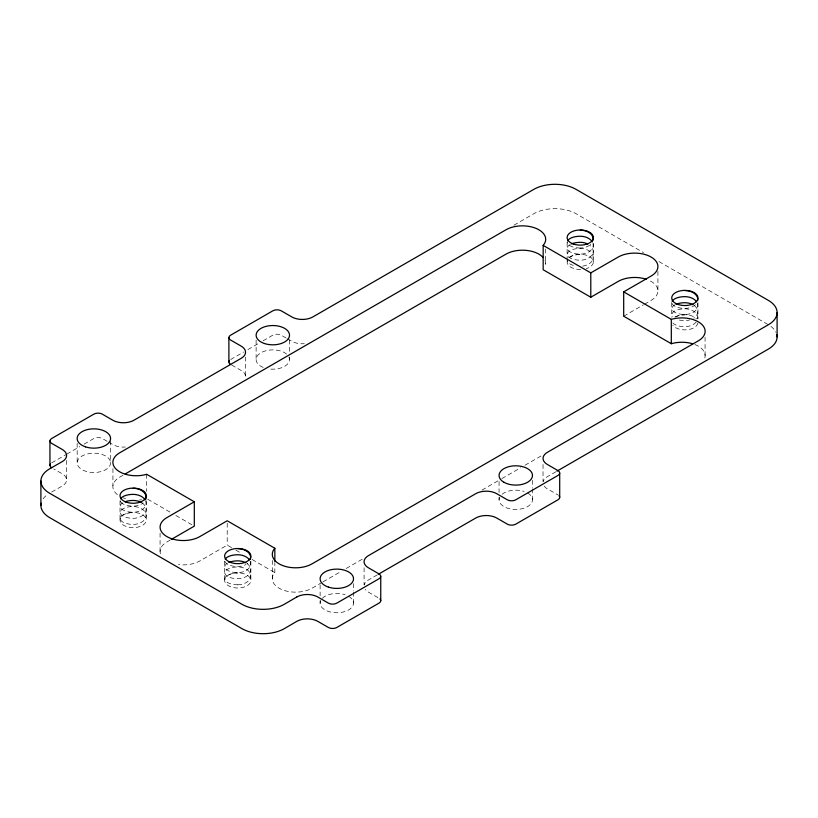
<?xml version="1.0" encoding="UTF-8"?>
<svg xmlns="http://www.w3.org/2000/svg" width="818" height="818" viewBox="0 0 818 818"><rect width="100%" height="100%" fill="white"/><g stroke="black" fill="none" stroke-linecap="round" stroke-linejoin="round"><path stroke-width="0.61" stroke-dasharray="4.09 3.07" d="M51.687 462.855L65.747 454.736M66.831 454.113L79.806 446.618M84.131 444.123L93.865 438.499A5.961 3.446 0 0 1 102.301 438.499L107.577 441.546M230.635 359.531L243.611 352.037M247.946 349.542L258.754 343.304M263.079 340.799L272.813 335.186A5.961 3.446 0 0 1 281.249 335.186L286.525 338.223M513.96 225.185L533.847 213.702A29.826 17.219 0 0 1 576.025 213.702L643.459 252.629M122.986 475.258L119.673 477.17A23.262 13.436 0 0 0 119.039 495.79M170.185 540.064L166.892 541.966A23.262 13.436 0 0 0 160.87 554.931M231.535 547.631L227.21 545.125L199.786 560.954A23.262 13.436 0 0 1 178.498 564.594M623.694 316.218L643.429 304.828M644.533 304.194L651.108 300.39A23.262 13.436 0 0 0 648.326 280.032M321.944 582.477L312.016 588.214A23.262 13.436 0 0 1 281.883 589.584A23.262 13.436 0 0 1 274.838 572.62L274.838 562.876M323.049 581.843L340.707 571.649M346.229 568.459L362.783 558.899M481.986 490.084L500.749 479.246M501.853 478.612L520.616 467.773M525.033 465.227L541.588 455.667M377.292 574.88L368.448 579.982A14.908 8.609 0 0 0 364.214 584.952M555.933 471.741L547.406 476.669A14.908 8.609 0 0 0 543.162 481.628M51.677 492.017L62.229 485.984A14.908 8.609 0 0 0 62.229 473.806L53.794 468.939M658.93 261.566L768.368 324.746M287.578 338.836L291.801 341.27A14.908 8.609 0 0 0 304.286 343.713M231.688 365.012L241.187 370.493A14.908 8.609 0 0 1 245.042 378.806M108.63 442.149L112.843 444.583A14.908 8.609 0 0 0 125.338 447.037M377.947 597.641L368.448 592.16A14.908 8.609 0 0 1 365.217 589.369M147.772 499.256L171.576 513.009M175.911 515.514L192.138 524.88M235.87 550.125L241.279 553.254M252.108 559.502L274.838 572.62M705.065 337.261L705.065 356.74M697.969 302.588L697.969 318.897M671.731 302.588L671.731 317.2M657.928 271.412L657.928 290.891M593.367 243.416L593.367 262.159M567.13 242.2L567.13 261.678M545.698 249.02L545.698 263.631M543.029 464.491L543.029 481.536M532.467 480.319L532.467 487.62M532.467 488.847L532.467 499.798M499.062 481.536L499.062 492.497M499.062 497.364L499.062 499.798M364.082 567.804L364.082 584.85M353.519 583.633L353.519 590.944M353.519 592.16L353.519 603.122M320.114 584.85L320.114 595.811M320.114 600.678L320.114 603.122M289.521 340.053L289.521 352.231M289.521 357.098L289.521 359.531M272.302 560.453L272.302 578.715M256.116 340.053L256.116 359.531M250.87 561.189L250.87 580.678A13.119 7.577 0 0 1 230.84 586.874A13.119 7.577 0 0 1 231.555 573.755A13.119 7.577 0 0 1 250.87 580.678M245.553 357.098L245.553 376.577M227.21 523.213L227.21 545.125M224.633 561.189L224.633 580.678M160.072 533.193L160.072 551.455M146.688 474.287L146.688 491.332M146.269 500.8L146.269 520.279A13.119 7.577 0 0 1 126.228 526.485A13.119 7.577 0 0 1 126.943 513.367A13.119 7.577 0 0 1 146.269 520.279M120.031 500.8L120.031 520.279M112.935 468.571L112.935 485.616M110.573 440.933L110.573 462.845A16.697 9.642 0 0 1 85.512 471.199A16.697 9.642 0 0 1 85.512 454.501A16.697 9.642 0 0 1 110.573 462.845M77.168 443.366L77.168 462.845M66.595 460.411L66.595 479.9M141.555 499.726A23.262 13.436 0 0 1 139.408 499.962M125.563 498.632A23.262 13.436 0 0 1 123.201 497.835M694.799 344.521A23.262 13.436 0 0 1 704.001 359.838M545.064 260.502A23.262 13.436 0 0 1 545.064 266.77M43.139 498.827A29.99 17.311 0 0 1 47.004 494.921M770.934 326.433A29.826 17.219 0 0 1 776.088 332.466M544.175 486.045A14.908 8.609 0 0 0 547.406 488.847L557.948 494.931A5.961 3.446 0 0 1 558.459 495.268M288.948 357.037A16.697 9.642 0 0 1 269.551 368.99M263.243 367.435A16.697 9.642 0 0 1 261.003 352.711A16.697 9.642 0 0 1 286.504 354.01M527.579 492.978A16.697 9.642 0 0 1 520.095 509.113A16.697 9.642 0 0 1 499.634 497.303M502.088 494.276A16.697 9.642 0 0 1 524.123 491.454M348.632 596.302A16.697 9.642 0 0 1 341.137 612.426A16.697 9.642 0 0 1 320.687 600.616M322.353 598.295A16.697 9.642 0 0 1 345.165 594.768M697.918 323.018A13.119 7.577 0 0 1 686.905 329.797A13.119 7.577 0 0 1 672.805 325.319M675.576 316.955A13.119 7.577 0 0 1 696.547 318.867M569.389 257.66A13.119 7.577 0 0 1 590.095 256.903A13.119 7.577 0 0 1 586.209 268.672M580.657 269.49A13.119 7.577 0 0 1 567.283 260.727M582.672 266.116A12.976 8.937 0 0 0 593.132 256.515A12.976 8.937 0 0 0 580.248 248.416A12.976 5.89 0 0 0 567.314 254.306A12.976 5.89 0 0 0 580.248 260.196A12.976 8.937 0 0 0 591.956 255.052A12.976 8.937 0 0 0 590.207 245.564M570.289 244.459A12.976 5.89 0 0 0 568.541 250.717A12.976 5.89 0 0 0 580.248 254.112A12.976 8.937 0 0 0 592.958 243.498M580.248 248.028A12.976 5.89 0 0 1 567.334 242.496M590.708 244.337A12.976 8.937 0 0 1 590.207 244.776M589.676 245.196A12.976 8.937 0 0 1 580.248 248.018M573.326 265.369A12.976 5.89 0 0 1 567.712 261.862M567.539 261.494A12.976 5.89 0 0 1 567.334 260.758M568.909 257.547A12.976 5.89 0 0 1 580.248 254.5M697.693 318.856A12.976 8.937 0 0 0 684.85 308.805A12.976 5.89 0 0 0 672.825 316.863M696.19 322.047A12.976 8.937 0 0 1 684.85 326.679A12.976 5.89 0 0 1 672.825 322.957M674.891 304.858A12.976 5.89 0 0 0 673.142 311.116A12.976 5.89 0 0 0 684.85 314.501A12.976 8.937 0 0 0 697.386 303.345M672.14 303.631A12.976 5.89 0 0 0 684.85 308.417A12.976 8.937 0 0 0 695.31 304.725M679.349 320.022A12.976 5.89 0 0 0 684.85 320.595A12.976 8.937 0 0 0 689.605 319.95M694.278 305.543A12.976 8.937 0 0 1 693.705 318.161M674.891 317.026A12.976 5.89 0 0 1 684.85 314.889M141.995 502.876A12.976 8.937 0 0 1 145.185 512.671A12.976 8.937 0 0 1 133.15 518.326A12.976 5.89 0 0 1 120.205 512.436A12.976 5.89 0 0 1 133.15 506.536A12.976 8.937 0 0 1 146.085 515.473A12.976 8.937 0 0 1 133.15 524.41A12.976 5.89 0 0 1 120.205 518.52A12.976 5.89 0 0 1 133.15 512.62M122.69 502.886A12.976 5.89 0 0 0 121.616 509.011A12.976 5.89 0 0 0 133.15 512.242A12.976 8.937 0 0 0 145.676 501.076M120.849 502.078A12.976 5.89 0 0 0 133.15 506.148A12.976 8.937 0 0 0 141.391 504.092M120.614 501.72A12.976 5.89 0 0 1 120.307 500.994M143.109 502.906A12.976 8.937 0 0 1 141.995 503.724M237.752 584.798A12.976 8.937 0 0 0 250.686 575.872A12.976 8.937 0 0 0 237.752 566.935A12.976 5.89 0 0 0 224.817 572.825A12.976 5.89 0 0 0 237.752 578.715A12.976 8.937 0 0 0 249.633 573.316A12.976 8.937 0 0 0 247.179 563.663M227.292 563.275A12.976 5.89 0 0 0 226.218 569.41A12.976 5.89 0 0 0 237.752 572.631A12.976 8.937 0 0 0 250.288 561.475M224.919 561.393A12.976 5.89 0 0 0 237.752 566.547A12.976 8.937 0 0 0 245.993 564.492M247.711 563.295A12.976 8.937 0 0 1 247.179 563.725M237.752 584.809A12.976 5.89 0 0 1 224.817 578.909A12.976 5.89 0 0 1 237.752 573.019"/><path stroke-width="1.23" d="M125.195 473.99L505.984 254.142A23.262 13.436 0 0 1 543.162 257.537M194.306 501.782L166.892 517.61A23.262 13.436 0 0 0 166.892 536.608A23.262 13.436 0 0 0 199.786 536.608L227.21 520.78L274.838 548.264A23.262 13.436 0 0 0 281.883 565.228A23.262 13.436 0 0 0 312.016 563.868L698.327 340.83A23.262 13.436 0 0 0 700.699 323.437A23.262 13.436 0 0 0 671.312 319.368L623.694 291.873L651.108 276.044A23.262 13.436 0 0 0 651.108 257.046A23.262 13.436 0 0 0 618.214 257.046L590.79 272.875L543.162 245.38A23.262 13.436 0 0 0 536.117 228.416A23.262 13.436 0 0 0 505.984 229.786L119.673 452.824A23.262 13.436 0 0 0 117.301 470.207A23.262 13.436 0 0 0 146.688 474.287L194.306 501.782L194.306 526.138L171.279 539.43M543.162 245.38L543.162 269.736L590.79 297.231L618.214 281.402A23.262 13.436 0 0 1 646.292 279.265M378.407 574.236L475.698 518.06A14.908 8.609 0 0 1 496.792 518.06L507.334 524.154A5.961 3.446 0 0 0 515.769 524.154L557.948 499.798A5.961 3.446 0 0 0 559.236 496.045M556.997 471.127L768.368 349.092A29.826 17.219 0 0 0 776.844 334.674M692.437 343.713A23.262 13.436 0 0 0 671.312 343.713L623.694 316.218L623.694 291.873M777.1 312.568L777.1 336.924M671.312 319.368L671.312 343.713M590.79 272.875L590.79 297.231M559.696 473.009L559.696 497.364M380.748 576.332L380.748 600.678M274.838 548.264L274.838 561.659M228.887 337.619L228.887 361.965M49.939 440.933L49.939 465.289M40.9 481.066L40.9 505.422M41.145 503.172A29.99 17.311 0 0 0 49.632 517.61L241.975 628.653A29.99 17.311 0 0 0 284.214 628.694L296.75 621.383A14.908 8.609 0 0 1 317.834 621.383L328.386 627.467A5.961 3.446 0 0 0 336.822 627.467L379 603.122A5.961 3.446 0 0 0 379.941 598.96M230.635 364.409A5.961 3.446 0 0 1 229.347 360.656M51.687 467.722A5.961 3.446 0 0 1 50.399 463.97M592.273 241.883A12.976 8.937 0 0 0 580.248 236.238A12.976 5.89 0 0 0 567.539 241.024M587.845 244.04A12.976 8.937 0 0 0 580.248 242.322A12.976 5.89 0 0 0 571.393 243.917M580.248 230.155A12.976 8.937 0 0 1 593.081 240.206M696.558 301.76A12.976 8.937 0 0 0 684.85 296.637A12.976 5.89 0 0 0 672.14 301.413M693.091 304.777A12.976 8.937 0 0 0 684.85 302.721A12.976 5.89 0 0 0 676.005 304.316M684.85 290.543A12.976 8.937 0 0 1 697.693 300.595M145.175 500.013A12.976 8.937 0 0 0 133.15 494.369A12.976 5.89 0 0 0 120.614 498.796M141.391 502.508A12.976 8.937 0 0 0 133.15 500.452A12.976 5.89 0 0 0 124.909 501.802M133.15 488.285A12.976 8.937 0 0 1 146.064 497.773M145.982 498.336A12.976 8.937 0 0 1 145.676 499.44M249.459 559.89A12.976 8.937 0 0 0 237.752 554.757A12.976 5.89 0 0 0 225.216 559.185M245.993 562.896A12.976 8.937 0 0 0 237.752 560.851A12.976 5.89 0 0 0 228.897 562.447M237.752 548.673A12.976 8.937 0 0 1 250.461 559.277M296.75 597.028L284.214 604.338A29.99 17.311 0 0 1 241.975 604.298L49.632 493.254A29.99 17.311 0 0 1 49.571 468.867L62.229 461.628A14.908 8.609 0 0 0 62.229 449.46L51.687 443.366A5.961 3.446 0 0 1 51.687 438.499L93.865 414.143A5.961 3.446 0 0 1 102.301 414.143L112.843 420.237A14.908 8.609 0 0 0 133.937 420.237L241.187 358.315A14.908 8.609 0 0 0 241.187 346.137L230.635 340.053A5.961 3.446 0 0 1 230.635 335.186L272.813 310.83A5.961 3.446 0 0 1 281.249 310.83L291.801 316.914A14.908 8.609 0 0 0 312.885 316.914L533.847 189.347A29.826 17.219 0 0 1 576.025 189.347L768.368 300.39A29.826 17.219 0 0 1 768.368 324.746L547.406 452.313A14.908 8.609 0 0 0 547.406 464.491L557.948 470.575A5.961 3.446 0 0 1 557.948 475.452L515.769 499.798A5.961 3.446 0 0 1 507.334 499.798L496.792 493.714A14.908 8.609 0 0 0 475.698 493.714L368.448 555.626A14.908 8.609 0 0 0 368.448 567.804L379 573.899A5.961 3.446 0 0 1 379 578.766L336.822 603.122A5.961 3.446 0 0 1 328.386 603.122L317.834 597.028A14.908 8.609 0 0 0 296.75 597.028M264.47 343.529A16.697 9.642 0 0 0 289.521 335.186A16.697 9.642 0 0 0 264.47 326.832A16.697 9.642 0 0 0 264.47 343.529M85.512 446.853A16.697 9.642 0 0 0 110.573 438.499A16.697 9.642 0 0 0 85.512 430.145A16.697 9.642 0 0 0 85.512 446.853M503.96 482.272A16.697 9.642 0 0 0 531.904 477.947A16.697 9.642 0 0 0 511.444 466.137A16.697 9.642 0 0 0 503.96 482.272M328.468 587.12A16.697 9.642 0 0 0 353.519 578.766A16.697 9.642 0 0 0 328.468 570.412A16.697 9.642 0 0 0 328.468 587.12M230.84 562.528A13.119 7.577 0 0 0 250.87 556.322A13.119 7.577 0 0 0 231.555 549.41A13.119 7.577 0 0 0 230.84 562.528M126.228 502.129A13.119 7.577 0 0 0 146.269 495.933A13.119 7.577 0 0 0 126.943 489.011A13.119 7.577 0 0 0 126.228 502.129M573.336 243.999A13.119 7.577 0 0 0 593.367 237.803A13.119 7.577 0 0 0 574.042 230.891A13.119 7.577 0 0 0 573.336 243.999M677.938 304.398A13.119 7.577 0 0 0 697.969 298.192A13.119 7.577 0 0 0 678.654 291.28A13.119 7.577 0 0 0 677.938 304.398"/></g></svg>
